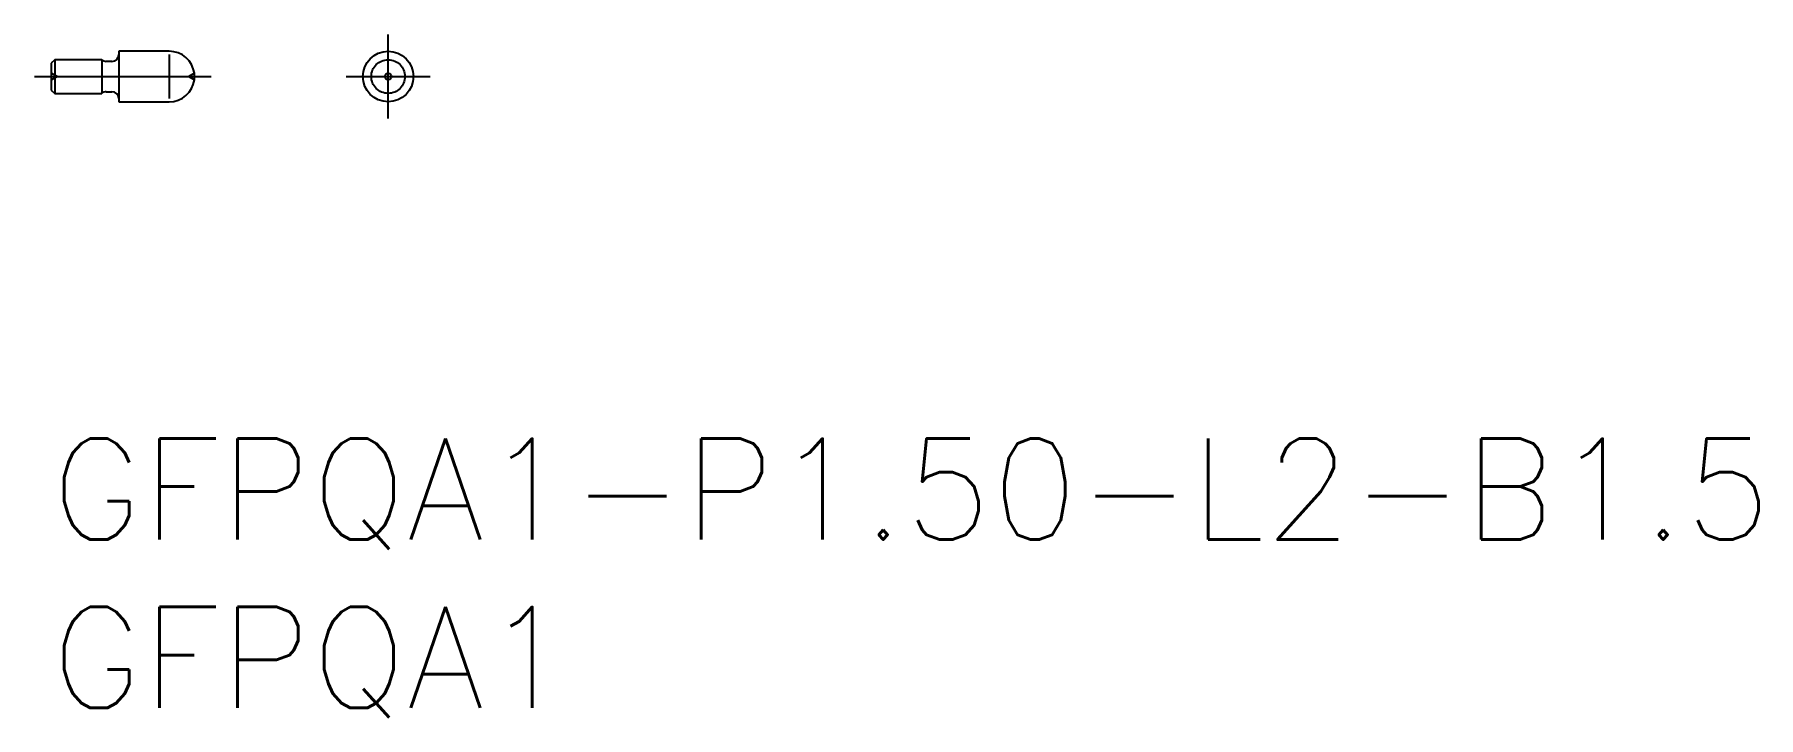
# Model space of a CAD drawing. Extents: x -0.5 to 50.7, y -8.3 to 12.
import ezdxf

# ---------------------------------------------------------------- set-up
doc = ezdxf.new("R2010")
doc.units = 0
doc.header["$LTSCALE"] = 0.5
doc.linetypes.add('CENTER', pattern=[50.8, 31.75, -6.35, 6.35, -6.35])
doc.linetypes.add('DASHED', pattern=[19.05, 12.7, -6.35])
for name, color, linetype in [('MSM_CENTER', 1, 'CENTER'), ('MSM_CONTINUOUS', 7, 'CONTINUOUS'), ('MSM_DASHED', 4, 'DASHED'), ('MSM_NARROW', 5, 'CONTINUOUS'), ('MSM_PART_NUMBER', 7, 'CONTINUOUS')]:
    doc.layers.add(name, color=color, linetype=linetype)
doc.styles.get("Standard").update_dxf_attribs({"font": 'txt.shx', "height": 0.5, "bigfont": 'bigfont.shx'})

# ---------------------------------------------------------------- blocks, each defined once
blk = doc.blocks.new('*U15')
at = {"layer": 'MSM_PART_NUMBER'}
blk.add_text('GFPQA1-P1.50-L2-B1.5', height=3, dxfattribs=at).set_placement((0, -3))
blk = doc.blocks.new('*U16')
at = {"layer": 'MSM_PART_NUMBER'}
blk.add_text('GFPQA1', height=3, dxfattribs=at).set_placement((0, -8))

msp = doc.modelspace()

# ---------------------------------------------------------------- linework, layer by layer
at = {"layer": 'MSM_CENTER'}
for p, q in [((9.994, 9.5), (9.994, 12)), ((-0.5, 10.75), (4.744, 10.75)), ((8.744, 10.75), (11.244, 10.75))]:
    msp.add_line(p, q, dxfattribs=at)
at = {"layer": 'MSM_CONTINUOUS'}
for p, q in [((3.5, 11.5), (2, 11.5)), ((2, 11.5), (2, 10)), ((0.1, 11.25), (0, 11.15)), ((0, 11.15), (0, 10.35)), ((1.5, 11.25), (0.1, 11.25)), ((0.1, 11.25), (0.1, 10.25)), ((1.5, 11.25), (1.5, 10.25)), ((1.8, 11.2), (1.632, 11.2)), ((4.244, 10.654), (4.244, 10.846)), ((0, 10.35), (0.1, 10.25)), ((0.1, 10.25), (1.5, 10.25)), ((1.632, 10.3), (1.8, 10.3)), ((2, 10), (3.5, 10))]:
    msp.add_line(p, q, dxfattribs=at)
for radius in [0.75, 0.0964]:
    msp.add_circle((9.994, 10.75), radius, dxfattribs=at)
for centre, radius, start, end in [((1.8, 11.4), 0.2, 270, 0), ((3.5, 10.75), 0.75, 7.3854, 90), ((1.632, 11.4), 0.2, 228.5904, 270), ((1.632, 10.1), 0.2, 90, 131.4096), ((1.8, 10.1), 0.2, 0, 90), ((3.5, 10.75), 0.75, 270, 352.6146)]:
    msp.add_arc(centre, radius, start, end, dxfattribs=at)
at = {"layer": 'MSM_DASHED'}
for p, q in [((0.173, 10.75), (0, 10.85)), ((0, 10.65), (0.173, 10.75)), ((4.244, 10.846), (4.077, 10.75)), ((4.077, 10.75), (4.244, 10.654))]:
    msp.add_line(p, q, dxfattribs=at)
msp.add_circle((9.994, 10.75), 0.5, dxfattribs=at)
at = {"layer": 'MSM_NARROW'}
msp.add_line((3.5, 11.4), (3.5, 10.1), dxfattribs=at)

# ---------------------------------------------------------------- block references
at = {"layer": 'MSM_CONTINUOUS'}
for name in ['*U15', '*U16']:
    msp.add_blockref(name, (0, 0), dxfattribs=at)

doc.saveas('drawing.dxf')
